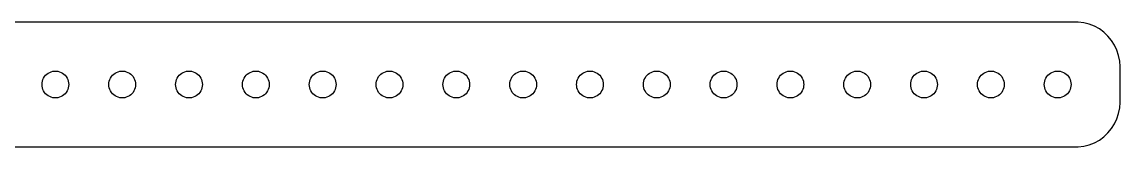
# Model space of a CAD drawing. Header units: metres. Extents: x -240 to 240, y 17 to 31.
# Drawn here: x 116.2 to 239.5, y 17 to 31 of the extents above; entities that cross this region are included whole.
import ezdxf

# ---------------------------------------------------------------- set-up
doc = ezdxf.new("R2010")
doc.units = ezdxf.units.M

msp = doc.modelspace()

# ---------------------------------------------------------------- linework, layer by layer
for p, q in [((234.814, 30.9901), (-234.814, 30.9901)), ((235.437, 30.9114), (234.814, 30.9901)), ((236.045, 30.7553), (235.437, 30.9114)), ((236.629, 30.5241), (236.045, 30.7553)), ((237.179, 30.2216), (236.629, 30.5241)), ((237.687, 29.8526), (237.179, 30.2216)), ((238.145, 29.4227), (237.687, 29.8526)), ((238.545, 28.9389), (238.145, 29.4227)), ((238.882, 28.4088), (238.545, 28.9389)), ((239.149, 27.8406), (238.882, 28.4088)), ((239.343, 27.2434), (239.149, 27.8406)), ((239.461, 26.6267), (239.343, 27.2434)), ((239.5, 26), (239.461, 26.6267)), ((239.5, 22), (239.5, 26)), ((118.605, 24.5522), (118.686, 24.7226)), ((118.686, 24.7226), (118.786, 24.8817)), ((118.786, 24.8817), (118.907, 25.0268)), ((118.907, 25.0268), (119.044, 25.1558)), ((119.044, 25.1558), (119.196, 25.2665)), ((119.196, 25.2665), (119.361, 25.3572)), ((119.361, 25.3572), (119.536, 25.4266)), ((119.536, 25.4266), (119.719, 25.4734)), ((119.719, 25.4734), (119.906, 25.497)), ((119.906, 25.497), (120.094, 25.497)), ((120.094, 25.497), (120.281, 25.4734)), ((120.281, 25.4734), (120.464, 25.4266)), ((120.464, 25.4266), (120.639, 25.3572)), ((120.639, 25.3572), (120.804, 25.2665)), ((120.804, 25.2665), (120.956, 25.1558)), ((120.956, 25.1558), (121.093, 25.0268)), ((121.093, 25.0268), (121.214, 24.8817)), ((121.214, 24.8817), (121.314, 24.7226)), ((121.314, 24.7226), (121.395, 24.5522)), ((126.105, 24.5522), (126.186, 24.7226)), ((126.186, 24.7226), (126.286, 24.8817)), ((126.286, 24.8817), (126.407, 25.0268)), ((126.407, 25.0268), (126.544, 25.1558)), ((126.544, 25.1558), (126.696, 25.2665)), ((126.696, 25.2665), (126.861, 25.3572)), ((126.861, 25.3572), (127.036, 25.4266)), ((127.036, 25.4266), (127.219, 25.4734)), ((127.219, 25.4734), (127.406, 25.497)), ((127.406, 25.497), (127.594, 25.497)), ((127.594, 25.497), (127.781, 25.4734)), ((127.781, 25.4734), (127.964, 25.4266)), ((127.964, 25.4266), (128.139, 25.3572)), ((128.139, 25.3572), (128.304, 25.2665)), ((128.304, 25.2665), (128.456, 25.1558)), ((128.456, 25.1558), (128.593, 25.0268)), ((128.593, 25.0268), (128.714, 24.8817)), ((128.714, 24.8817), (128.814, 24.7226)), ((128.814, 24.7226), (128.895, 24.5522)), ((133.605, 24.5522), (133.686, 24.7226)), ((133.686, 24.7226), (133.786, 24.8817)), ((133.786, 24.8817), (133.907, 25.0268)), ((133.907, 25.0268), (134.044, 25.1558)), ((134.044, 25.1558), (134.196, 25.2665)), ((134.196, 25.2665), (134.361, 25.3572)), ((134.361, 25.3572), (134.536, 25.4266)), ((134.536, 25.4266), (134.719, 25.4734)), ((134.719, 25.4734), (134.906, 25.497)), ((134.906, 25.497), (135.094, 25.497)), ((135.094, 25.497), (135.281, 25.4734)), ((135.281, 25.4734), (135.464, 25.4266)), ((135.464, 25.4266), (135.639, 25.3572)), ((135.639, 25.3572), (135.804, 25.2665)), ((135.804, 25.2665), (135.956, 25.1558)), ((135.956, 25.1558), (136.093, 25.0268)), ((136.093, 25.0268), (136.214, 24.8817)), ((136.214, 24.8817), (136.314, 24.7226)), ((136.314, 24.7226), (136.395, 24.5522)), ((141.105, 24.5522), (141.186, 24.7226)), ((141.186, 24.7226), (141.286, 24.8817)), ((141.286, 24.8817), (141.407, 25.0268)), ((141.407, 25.0268), (141.544, 25.1558)), ((141.544, 25.1558), (141.696, 25.2665)), ((141.696, 25.2665), (141.861, 25.3572)), ((141.861, 25.3572), (142.036, 25.4266)), ((142.036, 25.4266), (142.219, 25.4734)), ((142.219, 25.4734), (142.406, 25.497)), ((142.406, 25.497), (142.594, 25.497)), ((142.594, 25.497), (142.781, 25.4734)), ((142.781, 25.4734), (142.964, 25.4266)), ((142.964, 25.4266), (143.139, 25.3572)), ((143.139, 25.3572), (143.304, 25.2665)), ((143.304, 25.2665), (143.456, 25.1558)), ((143.456, 25.1558), (143.593, 25.0268)), ((143.593, 25.0268), (143.714, 24.8817)), ((143.714, 24.8817), (143.814, 24.7226)), ((143.814, 24.7226), (143.895, 24.5522)), ((148.605, 24.5522), (148.686, 24.7226)), ((148.686, 24.7226), (148.786, 24.8817)), ((148.786, 24.8817), (148.907, 25.0268)), ((148.907, 25.0268), (149.044, 25.1558)), ((149.044, 25.1558), (149.196, 25.2665)), ((149.196, 25.2665), (149.361, 25.3572)), ((149.361, 25.3572), (149.536, 25.4266)), ((149.536, 25.4266), (149.719, 25.4734)), ((149.719, 25.4734), (149.906, 25.497)), ((149.906, 25.497), (150.094, 25.497)), ((150.094, 25.497), (150.281, 25.4734)), ((150.281, 25.4734), (150.464, 25.4266)), ((150.464, 25.4266), (150.639, 25.3572)), ((150.639, 25.3572), (150.804, 25.2665)), ((150.804, 25.2665), (150.956, 25.1558)), ((150.956, 25.1558), (151.093, 25.0268)), ((151.093, 25.0268), (151.214, 24.8817)), ((151.214, 24.8817), (151.314, 24.7226)), ((151.314, 24.7226), (151.395, 24.5522)), ((156.105, 24.5522), (156.186, 24.7226)), ((156.186, 24.7226), (156.286, 24.8817)), ((156.286, 24.8817), (156.407, 25.0268)), ((156.407, 25.0268), (156.544, 25.1558)), ((156.544, 25.1558), (156.696, 25.2665)), ((156.696, 25.2665), (156.861, 25.3572)), ((156.861, 25.3572), (157.036, 25.4266)), ((157.036, 25.4266), (157.219, 25.4734)), ((157.219, 25.4734), (157.406, 25.497)), ((157.406, 25.497), (157.594, 25.497)), ((157.594, 25.497), (157.781, 25.4734)), ((157.781, 25.4734), (157.964, 25.4266)), ((157.964, 25.4266), (158.139, 25.3572)), ((158.139, 25.3572), (158.304, 25.2665)), ((158.304, 25.2665), (158.456, 25.1558)), ((158.456, 25.1558), (158.593, 25.0268)), ((158.593, 25.0268), (158.714, 24.8817)), ((158.714, 24.8817), (158.814, 24.7226)), ((158.814, 24.7226), (158.895, 24.5522)), ((163.605, 24.5522), (163.686, 24.7226)), ((163.686, 24.7226), (163.786, 24.8817)), ((163.786, 24.8817), (163.907, 25.0268)), ((163.907, 25.0268), (164.044, 25.1558)), ((164.044, 25.1558), (164.196, 25.2665)), ((164.196, 25.2665), (164.361, 25.3572)), ((164.361, 25.3572), (164.536, 25.4266)), ((164.536, 25.4266), (164.719, 25.4734)), ((164.719, 25.4734), (164.906, 25.497)), ((164.906, 25.497), (165.094, 25.497)), ((165.094, 25.497), (165.281, 25.4734)), ((165.281, 25.4734), (165.464, 25.4266)), ((165.464, 25.4266), (165.639, 25.3572)), ((165.639, 25.3572), (165.804, 25.2665)), ((165.804, 25.2665), (165.956, 25.1558)), ((165.956, 25.1558), (166.093, 25.0268)), ((166.093, 25.0268), (166.214, 24.8817)), ((166.214, 24.8817), (166.314, 24.7226)), ((166.314, 24.7226), (166.395, 24.5522)), ((171.105, 24.5522), (171.186, 24.7226)), ((171.186, 24.7226), (171.286, 24.8817)), ((171.286, 24.8817), (171.407, 25.0268)), ((171.407, 25.0268), (171.544, 25.1558)), ((171.544, 25.1558), (171.696, 25.2665)), ((171.696, 25.2665), (171.861, 25.3572)), ((171.861, 25.3572), (172.036, 25.4266)), ((172.036, 25.4266), (172.219, 25.4734)), ((172.219, 25.4734), (172.406, 25.497)), ((172.406, 25.497), (172.594, 25.497)), ((172.594, 25.497), (172.781, 25.4734)), ((172.781, 25.4734), (172.964, 25.4266)), ((172.964, 25.4266), (173.139, 25.3572)), ((173.139, 25.3572), (173.304, 25.2665)), ((173.304, 25.2665), (173.456, 25.1558)), ((173.456, 25.1558), (173.593, 25.0268)), ((173.593, 25.0268), (173.714, 24.8817)), ((173.714, 24.8817), (173.814, 24.7226)), ((173.814, 24.7226), (173.895, 24.5522)), ((178.605, 24.5522), (178.686, 24.7226)), ((178.686, 24.7226), (178.786, 24.8817)), ((178.786, 24.8817), (178.907, 25.0268)), ((178.907, 25.0268), (179.044, 25.1558)), ((179.044, 25.1558), (179.196, 25.2665)), ((179.196, 25.2665), (179.361, 25.3572)), ((179.361, 25.3572), (179.536, 25.4266)), ((179.536, 25.4266), (179.719, 25.4734)), ((179.719, 25.4734), (179.906, 25.497)), ((179.906, 25.497), (180.094, 25.497)), ((180.094, 25.497), (180.281, 25.4734)), ((180.281, 25.4734), (180.464, 25.4266)), ((180.464, 25.4266), (180.639, 25.3572)), ((180.639, 25.3572), (180.804, 25.2665)), ((180.804, 25.2665), (180.956, 25.1558)), ((180.956, 25.1558), (181.093, 25.0268)), ((181.093, 25.0268), (181.214, 24.8817)), ((181.214, 24.8817), (181.314, 24.7226)), ((181.314, 24.7226), (181.395, 24.5522)), ((186.105, 24.5522), (186.186, 24.7226)), ((186.186, 24.7226), (186.286, 24.8817)), ((186.286, 24.8817), (186.407, 25.0268)), ((186.407, 25.0268), (186.544, 25.1558)), ((186.544, 25.1558), (186.696, 25.2665)), ((186.696, 25.2665), (186.861, 25.3572)), ((186.861, 25.3572), (187.036, 25.4266)), ((187.036, 25.4266), (187.219, 25.4734)), ((187.219, 25.4734), (187.406, 25.497)), ((187.406, 25.497), (187.594, 25.497)), ((187.594, 25.497), (187.781, 25.4734)), ((187.781, 25.4734), (187.964, 25.4266)), ((187.964, 25.4266), (188.139, 25.3572)), ((188.139, 25.3572), (188.304, 25.2665)), ((188.304, 25.2665), (188.456, 25.1558)), ((188.456, 25.1558), (188.593, 25.0268)), ((188.593, 25.0268), (188.714, 24.8817)), ((188.714, 24.8817), (188.814, 24.7226)), ((188.814, 24.7226), (188.895, 24.5522)), ((193.605, 24.5522), (193.686, 24.7226)), ((193.686, 24.7226), (193.786, 24.8817)), ((193.786, 24.8817), (193.907, 25.0268)), ((193.907, 25.0268), (194.044, 25.1558)), ((194.044, 25.1558), (194.196, 25.2665)), ((194.196, 25.2665), (194.361, 25.3572)), ((194.361, 25.3572), (194.536, 25.4266)), ((194.536, 25.4266), (194.719, 25.4734)), ((194.719, 25.4734), (194.906, 25.497)), ((194.906, 25.497), (195.094, 25.497)), ((195.094, 25.497), (195.281, 25.4734)), ((195.281, 25.4734), (195.464, 25.4266)), ((195.464, 25.4266), (195.639, 25.3572)), ((195.639, 25.3572), (195.804, 25.2665)), ((195.804, 25.2665), (195.956, 25.1558)), ((195.956, 25.1558), (196.093, 25.0268)), ((196.093, 25.0268), (196.214, 24.8817)), ((196.214, 24.8817), (196.314, 24.7226)), ((196.314, 24.7226), (196.395, 24.5522)), ((201.105, 24.5522), (201.186, 24.7226)), ((201.186, 24.7226), (201.286, 24.8817)), ((201.286, 24.8817), (201.407, 25.0268)), ((201.407, 25.0268), (201.544, 25.1558)), ((201.544, 25.1558), (201.696, 25.2665)), ((201.696, 25.2665), (201.861, 25.3572)), ((201.861, 25.3572), (202.036, 25.4266)), ((202.036, 25.4266), (202.219, 25.4734)), ((202.219, 25.4734), (202.406, 25.497)), ((202.406, 25.497), (202.594, 25.497)), ((202.594, 25.497), (202.781, 25.4734)), ((202.781, 25.4734), (202.964, 25.4266)), ((202.964, 25.4266), (203.139, 25.3572)), ((203.139, 25.3572), (203.304, 25.2665)), ((203.304, 25.2665), (203.456, 25.1558)), ((203.456, 25.1558), (203.593, 25.0268)), ((203.593, 25.0268), (203.714, 24.8817)), ((203.714, 24.8817), (203.814, 24.7226)), ((203.814, 24.7226), (203.895, 24.5522)), ((208.605, 24.5522), (208.686, 24.7226)), ((208.686, 24.7226), (208.786, 24.8817)), ((208.786, 24.8817), (208.907, 25.0268)), ((208.907, 25.0268), (209.044, 25.1558)), ((209.044, 25.1558), (209.196, 25.2665)), ((209.196, 25.2665), (209.361, 25.3572)), ((209.361, 25.3572), (209.536, 25.4266)), ((209.536, 25.4266), (209.719, 25.4734)), ((209.719, 25.4734), (209.906, 25.497)), ((209.906, 25.497), (210.094, 25.497)), ((210.094, 25.497), (210.281, 25.4734)), ((210.281, 25.4734), (210.464, 25.4266)), ((210.464, 25.4266), (210.639, 25.3572)), ((210.639, 25.3572), (210.804, 25.2665)), ((210.804, 25.2665), (210.956, 25.1558)), ((210.956, 25.1558), (211.093, 25.0268)), ((211.093, 25.0268), (211.214, 24.8817)), ((211.214, 24.8817), (211.314, 24.7226)), ((211.314, 24.7226), (211.395, 24.5522)), ((216.105, 24.5522), (216.186, 24.7226)), ((216.186, 24.7226), (216.286, 24.8817)), ((216.286, 24.8817), (216.407, 25.0268)), ((216.407, 25.0268), (216.544, 25.1558)), ((216.544, 25.1558), (216.696, 25.2665)), ((216.696, 25.2665), (216.861, 25.3572)), ((216.861, 25.3572), (217.036, 25.4266)), ((217.036, 25.4266), (217.219, 25.4734)), ((217.219, 25.4734), (217.406, 25.497)), ((217.406, 25.497), (217.594, 25.497)), ((217.594, 25.497), (217.781, 25.4734)), ((217.781, 25.4734), (217.964, 25.4266)), ((217.964, 25.4266), (218.139, 25.3572)), ((218.139, 25.3572), (218.304, 25.2665)), ((218.304, 25.2665), (218.456, 25.1558)), ((218.456, 25.1558), (218.593, 25.0268)), ((218.593, 25.0268), (218.714, 24.8817)), ((218.714, 24.8817), (218.814, 24.7226)), ((218.814, 24.7226), (218.895, 24.5522)), ((223.605, 24.5522), (223.686, 24.7226)), ((223.686, 24.7226), (223.786, 24.8817)), ((223.786, 24.8817), (223.907, 25.0268)), ((223.907, 25.0268), (224.044, 25.1558)), ((224.044, 25.1558), (224.196, 25.2665)), ((224.196, 25.2665), (224.361, 25.3572)), ((224.361, 25.3572), (224.536, 25.4266)), ((224.536, 25.4266), (224.719, 25.4734)), ((224.719, 25.4734), (224.906, 25.497)), ((224.906, 25.497), (225.094, 25.497)), ((225.094, 25.497), (225.281, 25.4734)), ((225.281, 25.4734), (225.464, 25.4266)), ((225.464, 25.4266), (225.639, 25.3572)), ((225.639, 25.3572), (225.804, 25.2665)), ((225.804, 25.2665), (225.956, 25.1558)), ((225.956, 25.1558), (226.093, 25.0268)), ((226.093, 25.0268), (226.214, 24.8817)), ((226.214, 24.8817), (226.314, 24.7226)), ((226.314, 24.7226), (226.395, 24.5522)), ((231.105, 24.5522), (231.186, 24.7226)), ((231.186, 24.7226), (231.286, 24.8817)), ((231.286, 24.8817), (231.407, 25.0268)), ((231.407, 25.0268), (231.544, 25.1558)), ((231.544, 25.1558), (231.696, 25.2665)), ((231.696, 25.2665), (231.861, 25.3572)), ((231.861, 25.3572), (232.036, 25.4266)), ((232.036, 25.4266), (232.219, 25.4734)), ((232.219, 25.4734), (232.406, 25.497)), ((232.406, 25.497), (232.594, 25.497)), ((232.594, 25.497), (232.781, 25.4734)), ((232.781, 25.4734), (232.964, 25.4266)), ((232.964, 25.4266), (233.139, 25.3572)), ((233.139, 25.3572), (233.304, 25.2665)), ((233.304, 25.2665), (233.456, 25.1558)), ((233.456, 25.1558), (233.593, 25.0268)), ((233.593, 25.0268), (233.714, 24.8817)), ((233.714, 24.8817), (233.814, 24.7226)), ((233.814, 24.7226), (233.895, 24.5522)), ((118.5, 24), (118.512, 24.188)), ((118.512, 23.812), (118.5, 24)), ((118.512, 24.188), (118.547, 24.373)), ((118.547, 23.627), (118.512, 23.812)), ((118.547, 24.373), (118.605, 24.5522)), ((118.605, 23.4478), (118.547, 23.627)), ((118.686, 23.2774), (118.605, 23.4478)), ((121.395, 23.4478), (121.314, 23.2774)), ((121.395, 24.5522), (121.453, 24.373)), ((121.453, 23.627), (121.395, 23.4478)), ((121.453, 24.373), (121.488, 24.188)), ((121.488, 23.812), (121.453, 23.627)), ((121.488, 24.188), (121.5, 24)), ((121.5, 24), (121.488, 23.812)), ((126, 24), (126.012, 24.188)), ((126.012, 23.812), (126, 24)), ((126.012, 24.188), (126.047, 24.373)), ((126.047, 23.627), (126.012, 23.812)), ((126.047, 24.373), (126.105, 24.5522)), ((126.105, 23.4478), (126.047, 23.627)), ((126.186, 23.2774), (126.105, 23.4478)), ((128.895, 23.4478), (128.814, 23.2774)), ((128.895, 24.5522), (128.953, 24.373)), ((128.953, 23.627), (128.895, 23.4478)), ((128.953, 24.373), (128.988, 24.188)), ((128.988, 23.812), (128.953, 23.627)), ((128.988, 24.188), (129, 24)), ((129, 24), (128.988, 23.812)), ((133.5, 24), (133.512, 24.188)), ((133.512, 23.812), (133.5, 24)), ((133.512, 24.188), (133.547, 24.373)), ((133.547, 23.627), (133.512, 23.812)), ((133.547, 24.373), (133.605, 24.5522)), ((133.605, 23.4478), (133.547, 23.627)), ((133.686, 23.2774), (133.605, 23.4478)), ((136.395, 23.4478), (136.314, 23.2774)), ((136.395, 24.5522), (136.453, 24.373)), ((136.453, 23.627), (136.395, 23.4478)), ((136.453, 24.373), (136.488, 24.188)), ((136.488, 23.812), (136.453, 23.627)), ((136.488, 24.188), (136.5, 24)), ((136.5, 24), (136.488, 23.812)), ((141, 24), (141.012, 24.188)), ((141.012, 23.812), (141, 24)), ((141.012, 24.188), (141.047, 24.373)), ((141.047, 23.627), (141.012, 23.812)), ((141.047, 24.373), (141.105, 24.5522)), ((141.105, 23.4478), (141.047, 23.627)), ((141.186, 23.2774), (141.105, 23.4478)), ((143.895, 23.4478), (143.814, 23.2774)), ((143.895, 24.5522), (143.953, 24.373)), ((143.953, 23.627), (143.895, 23.4478)), ((143.953, 24.373), (143.988, 24.188)), ((143.988, 23.812), (143.953, 23.627)), ((143.988, 24.188), (144, 24)), ((144, 24), (143.988, 23.812)), ((148.5, 24), (148.512, 24.188)), ((148.512, 23.812), (148.5, 24)), ((148.512, 24.188), (148.547, 24.373)), ((148.547, 23.627), (148.512, 23.812)), ((148.547, 24.373), (148.605, 24.5522)), ((148.605, 23.4478), (148.547, 23.627)), ((148.686, 23.2774), (148.605, 23.4478)), ((151.395, 23.4478), (151.314, 23.2774)), ((151.395, 24.5522), (151.453, 24.373)), ((151.453, 23.627), (151.395, 23.4478)), ((151.453, 24.373), (151.488, 24.188)), ((151.488, 23.812), (151.453, 23.627)), ((151.488, 24.188), (151.5, 24)), ((151.5, 24), (151.488, 23.812)), ((156, 24), (156.012, 24.188)), ((156.012, 23.812), (156, 24)), ((156.012, 24.188), (156.047, 24.373)), ((156.047, 23.627), (156.012, 23.812)), ((156.047, 24.373), (156.105, 24.5522)), ((156.105, 23.4478), (156.047, 23.627)), ((156.186, 23.2774), (156.105, 23.4478)), ((158.895, 23.4478), (158.814, 23.2774)), ((158.895, 24.5522), (158.953, 24.373)), ((158.953, 23.627), (158.895, 23.4478)), ((158.953, 24.373), (158.988, 24.188)), ((158.988, 23.812), (158.953, 23.627)), ((158.988, 24.188), (159, 24)), ((159, 24), (158.988, 23.812)), ((163.5, 24), (163.512, 24.188)), ((163.512, 23.812), (163.5, 24)), ((163.512, 24.188), (163.547, 24.373)), ((163.547, 23.627), (163.512, 23.812)), ((163.547, 24.373), (163.605, 24.5522)), ((163.605, 23.4478), (163.547, 23.627)), ((163.686, 23.2774), (163.605, 23.4478)), ((166.395, 23.4478), (166.314, 23.2774)), ((166.395, 24.5522), (166.453, 24.373)), ((166.453, 23.627), (166.395, 23.4478)), ((166.453, 24.373), (166.488, 24.188)), ((166.488, 23.812), (166.453, 23.627)), ((166.488, 24.188), (166.5, 24)), ((166.5, 24), (166.488, 23.812)), ((171, 24), (171.012, 24.188)), ((171.012, 23.812), (171, 24)), ((171.012, 24.188), (171.047, 24.373)), ((171.047, 23.627), (171.012, 23.812)), ((171.047, 24.373), (171.105, 24.5522)), ((171.105, 23.4478), (171.047, 23.627)), ((171.186, 23.2774), (171.105, 23.4478)), ((173.895, 23.4478), (173.814, 23.2774)), ((173.895, 24.5522), (173.953, 24.373)), ((173.953, 23.627), (173.895, 23.4478)), ((173.953, 24.373), (173.988, 24.188)), ((173.988, 23.812), (173.953, 23.627)), ((173.988, 24.188), (174, 24)), ((174, 24), (173.988, 23.812)), ((178.5, 24), (178.512, 24.188)), ((178.512, 23.812), (178.5, 24)), ((178.512, 24.188), (178.547, 24.373)), ((178.547, 23.627), (178.512, 23.812)), ((178.547, 24.373), (178.605, 24.5522)), ((178.605, 23.4478), (178.547, 23.627)), ((178.686, 23.2774), (178.605, 23.4478)), ((181.395, 23.4478), (181.314, 23.2774)), ((181.395, 24.5522), (181.453, 24.373)), ((181.453, 23.627), (181.395, 23.4478)), ((181.453, 24.373), (181.488, 24.188)), ((181.488, 23.812), (181.453, 23.627)), ((181.488, 24.188), (181.5, 24)), ((181.5, 24), (181.488, 23.812)), ((186, 24), (186.012, 24.188)), ((186.012, 23.812), (186, 24)), ((186.012, 24.188), (186.047, 24.373)), ((186.047, 23.627), (186.012, 23.812)), ((186.047, 24.373), (186.105, 24.5522)), ((186.105, 23.4478), (186.047, 23.627)), ((186.186, 23.2774), (186.105, 23.4478)), ((188.895, 23.4478), (188.814, 23.2774)), ((188.895, 24.5522), (188.953, 24.373)), ((188.953, 23.627), (188.895, 23.4478)), ((188.953, 24.373), (188.988, 24.188)), ((188.988, 23.812), (188.953, 23.627)), ((188.988, 24.188), (189, 24)), ((189, 24), (188.988, 23.812)), ((193.5, 24), (193.512, 24.188)), ((193.512, 23.812), (193.5, 24)), ((193.512, 24.188), (193.547, 24.373)), ((193.547, 23.627), (193.512, 23.812)), ((193.547, 24.373), (193.605, 24.5522)), ((193.605, 23.4478), (193.547, 23.627)), ((193.686, 23.2774), (193.605, 23.4478)), ((196.395, 23.4478), (196.314, 23.2774)), ((196.395, 24.5522), (196.453, 24.373)), ((196.453, 23.627), (196.395, 23.4478)), ((196.453, 24.373), (196.488, 24.188)), ((196.488, 23.812), (196.453, 23.627)), ((196.488, 24.188), (196.5, 24)), ((196.5, 24), (196.488, 23.812)), ((201, 24), (201.012, 24.188)), ((201.012, 23.812), (201, 24)), ((201.012, 24.188), (201.047, 24.373)), ((201.047, 23.627), (201.012, 23.812)), ((201.047, 24.373), (201.105, 24.5522)), ((201.105, 23.4478), (201.047, 23.627)), ((201.186, 23.2774), (201.105, 23.4478)), ((203.895, 23.4478), (203.814, 23.2774)), ((203.895, 24.5522), (203.953, 24.373)), ((203.953, 23.627), (203.895, 23.4478)), ((203.953, 24.373), (203.988, 24.188)), ((203.988, 23.812), (203.953, 23.627)), ((203.988, 24.188), (204, 24)), ((204, 24), (203.988, 23.812)), ((208.5, 24), (208.512, 24.188)), ((208.512, 23.812), (208.5, 24)), ((208.512, 24.188), (208.547, 24.373)), ((208.547, 23.627), (208.512, 23.812)), ((208.547, 24.373), (208.605, 24.5522)), ((208.605, 23.4478), (208.547, 23.627)), ((208.686, 23.2774), (208.605, 23.4478)), ((211.395, 23.4478), (211.314, 23.2774)), ((211.395, 24.5522), (211.453, 24.373)), ((211.453, 23.627), (211.395, 23.4478)), ((211.453, 24.373), (211.488, 24.188)), ((211.488, 23.812), (211.453, 23.627)), ((211.488, 24.188), (211.5, 24)), ((211.5, 24), (211.488, 23.812)), ((216, 24), (216.012, 24.188)), ((216.012, 23.812), (216, 24)), ((216.012, 24.188), (216.047, 24.373)), ((216.047, 23.627), (216.012, 23.812)), ((216.047, 24.373), (216.105, 24.5522)), ((216.105, 23.4478), (216.047, 23.627)), ((216.186, 23.2774), (216.105, 23.4478)), ((218.895, 23.4478), (218.814, 23.2774)), ((218.895, 24.5522), (218.953, 24.373)), ((218.953, 23.627), (218.895, 23.4478)), ((218.953, 24.373), (218.988, 24.188)), ((218.988, 23.812), (218.953, 23.627)), ((218.988, 24.188), (219, 24)), ((219, 24), (218.988, 23.812)), ((223.5, 24), (223.512, 24.188)), ((223.512, 23.812), (223.5, 24)), ((223.512, 24.188), (223.547, 24.373)), ((223.547, 23.627), (223.512, 23.812)), ((223.547, 24.373), (223.605, 24.5522)), ((223.605, 23.4478), (223.547, 23.627)), ((223.686, 23.2774), (223.605, 23.4478)), ((226.395, 23.4478), (226.314, 23.2774)), ((226.395, 24.5522), (226.453, 24.373)), ((226.453, 23.627), (226.395, 23.4478)), ((226.453, 24.373), (226.488, 24.188)), ((226.488, 23.812), (226.453, 23.627)), ((226.488, 24.188), (226.5, 24)), ((226.5, 24), (226.488, 23.812)), ((231, 24), (231.012, 24.188)), ((231.012, 23.812), (231, 24)), ((231.012, 24.188), (231.047, 24.373)), ((231.047, 23.627), (231.012, 23.812)), ((231.047, 24.373), (231.105, 24.5522)), ((231.105, 23.4478), (231.047, 23.627)), ((231.186, 23.2774), (231.105, 23.4478)), ((233.895, 23.4478), (233.814, 23.2774)), ((233.895, 24.5522), (233.953, 24.373)), ((233.953, 23.627), (233.895, 23.4478)), ((233.953, 24.373), (233.988, 24.188)), ((233.988, 23.812), (233.953, 23.627)), ((233.988, 24.188), (234, 24)), ((234, 24), (233.988, 23.812)), ((118.786, 23.1183), (118.686, 23.2774)), ((118.907, 22.9732), (118.786, 23.1183)), ((119.044, 22.8442), (118.907, 22.9732)), ((119.196, 22.7335), (119.044, 22.8442)), ((119.361, 22.6428), (119.196, 22.7335)), ((119.536, 22.5734), (119.361, 22.6428)), ((119.719, 22.5266), (119.536, 22.5734)), ((119.906, 22.503), (119.719, 22.5266)), ((120.094, 22.503), (119.906, 22.503)), ((120.281, 22.5266), (120.094, 22.503)), ((120.464, 22.5734), (120.281, 22.5266)), ((120.639, 22.6428), (120.464, 22.5734)), ((120.804, 22.7335), (120.639, 22.6428)), ((120.956, 22.8442), (120.804, 22.7335)), ((121.093, 22.9732), (120.956, 22.8442)), ((121.214, 23.1183), (121.093, 22.9732)), ((121.314, 23.2774), (121.214, 23.1183)), ((126.286, 23.1183), (126.186, 23.2774)), ((126.407, 22.9732), (126.286, 23.1183)), ((126.544, 22.8442), (126.407, 22.9732)), ((126.696, 22.7335), (126.544, 22.8442)), ((126.861, 22.6428), (126.696, 22.7335)), ((127.036, 22.5734), (126.861, 22.6428)), ((127.219, 22.5266), (127.036, 22.5734)), ((127.406, 22.503), (127.219, 22.5266)), ((127.594, 22.503), (127.406, 22.503)), ((127.781, 22.5266), (127.594, 22.503)), ((127.964, 22.5734), (127.781, 22.5266)), ((128.139, 22.6428), (127.964, 22.5734)), ((128.304, 22.7335), (128.139, 22.6428)), ((128.456, 22.8442), (128.304, 22.7335)), ((128.593, 22.9732), (128.456, 22.8442)), ((128.714, 23.1183), (128.593, 22.9732)), ((128.814, 23.2774), (128.714, 23.1183)), ((133.786, 23.1183), (133.686, 23.2774)), ((133.907, 22.9732), (133.786, 23.1183)), ((134.044, 22.8442), (133.907, 22.9732)), ((134.196, 22.7335), (134.044, 22.8442)), ((134.361, 22.6428), (134.196, 22.7335)), ((134.536, 22.5734), (134.361, 22.6428)), ((134.719, 22.5266), (134.536, 22.5734)), ((134.906, 22.503), (134.719, 22.5266)), ((135.094, 22.503), (134.906, 22.503)), ((135.281, 22.5266), (135.094, 22.503)), ((135.464, 22.5734), (135.281, 22.5266)), ((135.639, 22.6428), (135.464, 22.5734)), ((135.804, 22.7335), (135.639, 22.6428)), ((135.956, 22.8442), (135.804, 22.7335)), ((136.093, 22.9732), (135.956, 22.8442)), ((136.214, 23.1183), (136.093, 22.9732)), ((136.314, 23.2774), (136.214, 23.1183)), ((141.286, 23.1183), (141.186, 23.2774)), ((141.407, 22.9732), (141.286, 23.1183)), ((141.544, 22.8442), (141.407, 22.9732)), ((141.696, 22.7335), (141.544, 22.8442)), ((141.861, 22.6428), (141.696, 22.7335)), ((142.036, 22.5734), (141.861, 22.6428)), ((142.219, 22.5266), (142.036, 22.5734)), ((142.406, 22.503), (142.219, 22.5266)), ((142.594, 22.503), (142.406, 22.503)), ((142.781, 22.5266), (142.594, 22.503)), ((142.964, 22.5734), (142.781, 22.5266)), ((143.139, 22.6428), (142.964, 22.5734)), ((143.304, 22.7335), (143.139, 22.6428)), ((143.456, 22.8442), (143.304, 22.7335)), ((143.593, 22.9732), (143.456, 22.8442)), ((143.714, 23.1183), (143.593, 22.9732)), ((143.814, 23.2774), (143.714, 23.1183)), ((148.786, 23.1183), (148.686, 23.2774)), ((148.907, 22.9732), (148.786, 23.1183)), ((149.044, 22.8442), (148.907, 22.9732)), ((149.196, 22.7335), (149.044, 22.8442)), ((149.361, 22.6428), (149.196, 22.7335)), ((149.536, 22.5734), (149.361, 22.6428)), ((149.719, 22.5266), (149.536, 22.5734)), ((149.906, 22.503), (149.719, 22.5266)), ((150.094, 22.503), (149.906, 22.503)), ((150.281, 22.5266), (150.094, 22.503)), ((150.464, 22.5734), (150.281, 22.5266)), ((150.639, 22.6428), (150.464, 22.5734)), ((150.804, 22.7335), (150.639, 22.6428)), ((150.956, 22.8442), (150.804, 22.7335)), ((151.093, 22.9732), (150.956, 22.8442)), ((151.214, 23.1183), (151.093, 22.9732)), ((151.314, 23.2774), (151.214, 23.1183)), ((156.286, 23.1183), (156.186, 23.2774)), ((156.407, 22.9732), (156.286, 23.1183)), ((156.544, 22.8442), (156.407, 22.9732)), ((156.696, 22.7335), (156.544, 22.8442)), ((156.861, 22.6428), (156.696, 22.7335)), ((157.036, 22.5734), (156.861, 22.6428)), ((157.219, 22.5266), (157.036, 22.5734)), ((157.406, 22.503), (157.219, 22.5266)), ((157.594, 22.503), (157.406, 22.503)), ((157.781, 22.5266), (157.594, 22.503)), ((157.964, 22.5734), (157.781, 22.5266)), ((158.139, 22.6428), (157.964, 22.5734)), ((158.304, 22.7335), (158.139, 22.6428)), ((158.456, 22.8442), (158.304, 22.7335)), ((158.593, 22.9732), (158.456, 22.8442)), ((158.714, 23.1183), (158.593, 22.9732)), ((158.814, 23.2774), (158.714, 23.1183)), ((163.786, 23.1183), (163.686, 23.2774)), ((163.907, 22.9732), (163.786, 23.1183)), ((164.044, 22.8442), (163.907, 22.9732)), ((164.196, 22.7335), (164.044, 22.8442)), ((164.361, 22.6428), (164.196, 22.7335)), ((164.536, 22.5734), (164.361, 22.6428)), ((164.719, 22.5266), (164.536, 22.5734)), ((164.906, 22.503), (164.719, 22.5266)), ((165.094, 22.503), (164.906, 22.503)), ((165.281, 22.5266), (165.094, 22.503)), ((165.464, 22.5734), (165.281, 22.5266)), ((165.639, 22.6428), (165.464, 22.5734)), ((165.804, 22.7335), (165.639, 22.6428)), ((165.956, 22.8442), (165.804, 22.7335)), ((166.093, 22.9732), (165.956, 22.8442)), ((166.214, 23.1183), (166.093, 22.9732)), ((166.314, 23.2774), (166.214, 23.1183)), ((171.286, 23.1183), (171.186, 23.2774)), ((171.407, 22.9732), (171.286, 23.1183)), ((171.544, 22.8442), (171.407, 22.9732)), ((171.696, 22.7335), (171.544, 22.8442)), ((171.861, 22.6428), (171.696, 22.7335)), ((172.036, 22.5734), (171.861, 22.6428)), ((172.219, 22.5266), (172.036, 22.5734)), ((172.406, 22.503), (172.219, 22.5266)), ((172.594, 22.503), (172.406, 22.503)), ((172.781, 22.5266), (172.594, 22.503)), ((172.964, 22.5734), (172.781, 22.5266)), ((173.139, 22.6428), (172.964, 22.5734)), ((173.304, 22.7335), (173.139, 22.6428)), ((173.456, 22.8442), (173.304, 22.7335)), ((173.593, 22.9732), (173.456, 22.8442)), ((173.714, 23.1183), (173.593, 22.9732)), ((173.814, 23.2774), (173.714, 23.1183)), ((178.786, 23.1183), (178.686, 23.2774)), ((178.907, 22.9732), (178.786, 23.1183)), ((179.044, 22.8442), (178.907, 22.9732)), ((179.196, 22.7335), (179.044, 22.8442)), ((179.361, 22.6428), (179.196, 22.7335)), ((179.536, 22.5734), (179.361, 22.6428)), ((179.719, 22.5266), (179.536, 22.5734)), ((179.906, 22.503), (179.719, 22.5266)), ((180.094, 22.503), (179.906, 22.503)), ((180.281, 22.5266), (180.094, 22.503)), ((180.464, 22.5734), (180.281, 22.5266)), ((180.639, 22.6428), (180.464, 22.5734)), ((180.804, 22.7335), (180.639, 22.6428)), ((180.956, 22.8442), (180.804, 22.7335)), ((181.093, 22.9732), (180.956, 22.8442)), ((181.214, 23.1183), (181.093, 22.9732)), ((181.314, 23.2774), (181.214, 23.1183)), ((186.286, 23.1183), (186.186, 23.2774)), ((186.407, 22.9732), (186.286, 23.1183)), ((186.544, 22.8442), (186.407, 22.9732)), ((186.696, 22.7335), (186.544, 22.8442)), ((186.861, 22.6428), (186.696, 22.7335)), ((187.036, 22.5734), (186.861, 22.6428)), ((187.219, 22.5266), (187.036, 22.5734)), ((187.406, 22.503), (187.219, 22.5266)), ((187.594, 22.503), (187.406, 22.503)), ((187.781, 22.5266), (187.594, 22.503)), ((187.964, 22.5734), (187.781, 22.5266)), ((188.139, 22.6428), (187.964, 22.5734)), ((188.304, 22.7335), (188.139, 22.6428)), ((188.456, 22.8442), (188.304, 22.7335)), ((188.593, 22.9732), (188.456, 22.8442)), ((188.714, 23.1183), (188.593, 22.9732)), ((188.814, 23.2774), (188.714, 23.1183)), ((193.786, 23.1183), (193.686, 23.2774)), ((193.907, 22.9732), (193.786, 23.1183)), ((194.044, 22.8442), (193.907, 22.9732)), ((194.196, 22.7335), (194.044, 22.8442)), ((194.361, 22.6428), (194.196, 22.7335)), ((194.536, 22.5734), (194.361, 22.6428)), ((194.719, 22.5266), (194.536, 22.5734)), ((194.906, 22.503), (194.719, 22.5266)), ((195.094, 22.503), (194.906, 22.503)), ((195.281, 22.5266), (195.094, 22.503)), ((195.464, 22.5734), (195.281, 22.5266)), ((195.639, 22.6428), (195.464, 22.5734)), ((195.804, 22.7335), (195.639, 22.6428)), ((195.956, 22.8442), (195.804, 22.7335)), ((196.093, 22.9732), (195.956, 22.8442)), ((196.214, 23.1183), (196.093, 22.9732)), ((196.314, 23.2774), (196.214, 23.1183)), ((201.286, 23.1183), (201.186, 23.2774)), ((201.407, 22.9732), (201.286, 23.1183)), ((201.544, 22.8442), (201.407, 22.9732)), ((201.696, 22.7335), (201.544, 22.8442)), ((201.861, 22.6428), (201.696, 22.7335)), ((202.036, 22.5734), (201.861, 22.6428)), ((202.219, 22.5266), (202.036, 22.5734)), ((202.406, 22.503), (202.219, 22.5266)), ((202.594, 22.503), (202.406, 22.503)), ((202.781, 22.5266), (202.594, 22.503)), ((202.964, 22.5734), (202.781, 22.5266)), ((203.139, 22.6428), (202.964, 22.5734)), ((203.304, 22.7335), (203.139, 22.6428)), ((203.456, 22.8442), (203.304, 22.7335)), ((203.593, 22.9732), (203.456, 22.8442)), ((203.714, 23.1183), (203.593, 22.9732)), ((203.814, 23.2774), (203.714, 23.1183)), ((208.786, 23.1183), (208.686, 23.2774)), ((208.907, 22.9732), (208.786, 23.1183)), ((209.044, 22.8442), (208.907, 22.9732)), ((209.196, 22.7335), (209.044, 22.8442)), ((209.361, 22.6428), (209.196, 22.7335)), ((209.536, 22.5734), (209.361, 22.6428)), ((209.719, 22.5266), (209.536, 22.5734)), ((209.906, 22.503), (209.719, 22.5266)), ((210.094, 22.503), (209.906, 22.503)), ((210.281, 22.5266), (210.094, 22.503)), ((210.464, 22.5734), (210.281, 22.5266)), ((210.639, 22.6428), (210.464, 22.5734)), ((210.804, 22.7335), (210.639, 22.6428)), ((210.956, 22.8442), (210.804, 22.7335)), ((211.093, 22.9732), (210.956, 22.8442)), ((211.214, 23.1183), (211.093, 22.9732)), ((211.314, 23.2774), (211.214, 23.1183)), ((216.286, 23.1183), (216.186, 23.2774)), ((216.407, 22.9732), (216.286, 23.1183)), ((216.544, 22.8442), (216.407, 22.9732)), ((216.696, 22.7335), (216.544, 22.8442)), ((216.861, 22.6428), (216.696, 22.7335)), ((217.036, 22.5734), (216.861, 22.6428)), ((217.219, 22.5266), (217.036, 22.5734)), ((217.406, 22.503), (217.219, 22.5266)), ((217.594, 22.503), (217.406, 22.503)), ((217.781, 22.5266), (217.594, 22.503)), ((217.964, 22.5734), (217.781, 22.5266)), ((218.139, 22.6428), (217.964, 22.5734)), ((218.304, 22.7335), (218.139, 22.6428)), ((218.456, 22.8442), (218.304, 22.7335)), ((218.593, 22.9732), (218.456, 22.8442)), ((218.714, 23.1183), (218.593, 22.9732)), ((218.814, 23.2774), (218.714, 23.1183)), ((223.786, 23.1183), (223.686, 23.2774)), ((223.907, 22.9732), (223.786, 23.1183)), ((224.044, 22.8442), (223.907, 22.9732)), ((224.196, 22.7335), (224.044, 22.8442)), ((224.361, 22.6428), (224.196, 22.7335)), ((224.536, 22.5734), (224.361, 22.6428)), ((224.719, 22.5266), (224.536, 22.5734)), ((224.906, 22.503), (224.719, 22.5266)), ((225.094, 22.503), (224.906, 22.503)), ((225.281, 22.5266), (225.094, 22.503)), ((225.464, 22.5734), (225.281, 22.5266)), ((225.639, 22.6428), (225.464, 22.5734)), ((225.804, 22.7335), (225.639, 22.6428)), ((225.956, 22.8442), (225.804, 22.7335)), ((226.093, 22.9732), (225.956, 22.8442)), ((226.214, 23.1183), (226.093, 22.9732)), ((226.314, 23.2774), (226.214, 23.1183)), ((231.286, 23.1183), (231.186, 23.2774)), ((231.407, 22.9732), (231.286, 23.1183)), ((231.544, 22.8442), (231.407, 22.9732)), ((231.696, 22.7335), (231.544, 22.8442)), ((231.861, 22.6428), (231.696, 22.7335)), ((232.036, 22.5734), (231.861, 22.6428)), ((232.219, 22.5266), (232.036, 22.5734)), ((232.406, 22.503), (232.219, 22.5266)), ((232.594, 22.503), (232.406, 22.503)), ((232.781, 22.5266), (232.594, 22.503)), ((232.964, 22.5734), (232.781, 22.5266)), ((233.139, 22.6428), (232.964, 22.5734)), ((233.304, 22.7335), (233.139, 22.6428)), ((233.456, 22.8442), (233.304, 22.7335)), ((233.593, 22.9732), (233.456, 22.8442)), ((233.714, 23.1183), (233.593, 22.9732)), ((233.814, 23.2774), (233.714, 23.1183)), ((239.343, 20.7566), (239.461, 21.3733)), ((239.461, 21.3733), (239.5, 22)), ((238.882, 19.5912), (239.149, 20.1594)), ((239.149, 20.1594), (239.343, 20.7566)), ((237.687, 18.1474), (238.145, 18.5773)), ((238.145, 18.5773), (238.545, 19.0611)), ((238.545, 19.0611), (238.882, 19.5912)), ((236.045, 17.2447), (236.629, 17.4759)), ((236.629, 17.4759), (237.179, 17.7784)), ((237.179, 17.7784), (237.687, 18.1474)), ((-234.814, 17.0099), (234.814, 17.0099)), ((234.814, 17.0099), (235.437, 17.0886)), ((235.437, 17.0886), (236.045, 17.2447))]:
    msp.add_line(p, q)

doc.saveas('drawing.dxf')
